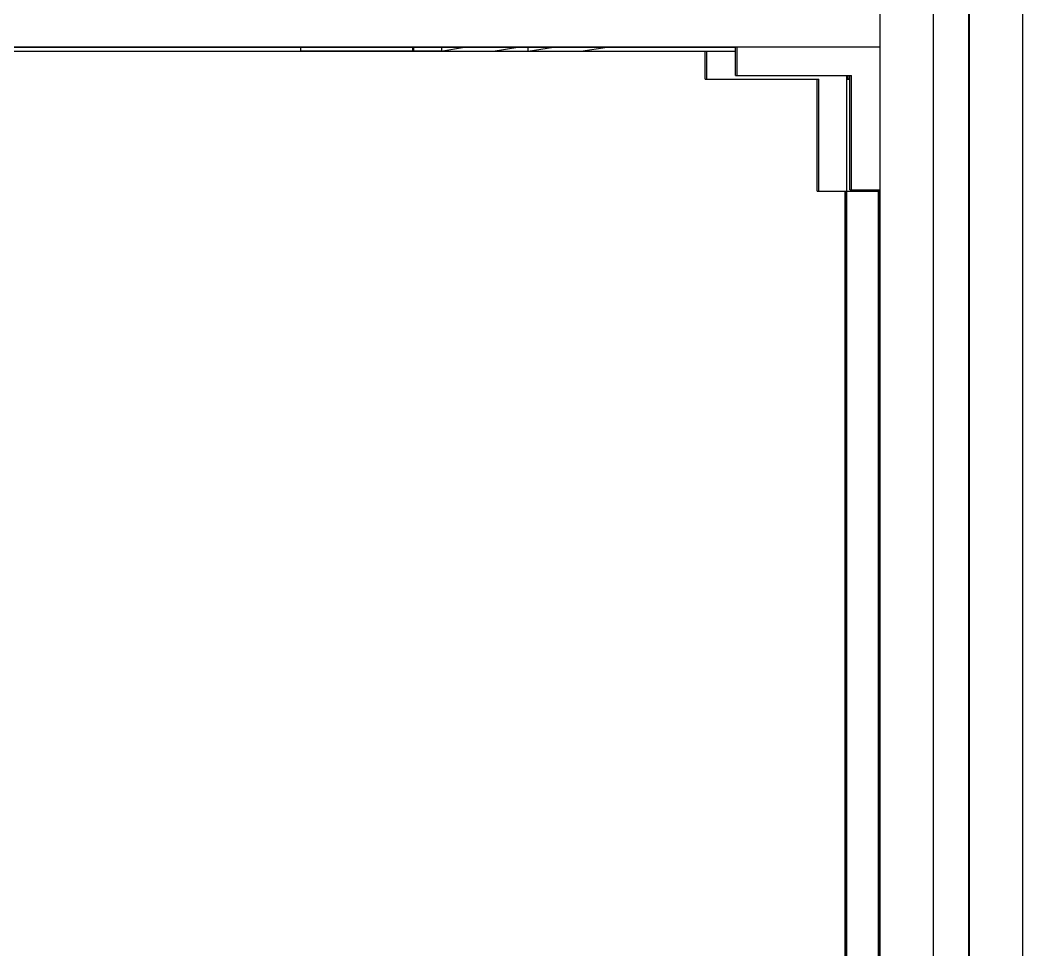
# Model space of a CAD drawing. Header units: millimetres. Extents: x -253 to 256, y -315 to 312.
# Drawn here: x 110.8 to 252.7, y -98.4 to 33.1 of the extents above; entities that cross this region are included whole.
import ezdxf

# ---------------------------------------------------------------- set-up
doc = ezdxf.new("R2010")
doc.units = ezdxf.units.MM
doc.layers.add('VISIBLE', color=7, linetype='Continuous')

msp = doc.modelspace()

# ---------------------------------------------------------------- linework, layer by layer
at = {"layer": 'VISIBLE'}
for p, q in [((232.5, -315.39), (232.5, 312.36)), ((240.08, -315.39), (240.08, 312.36)), ((245.06, -315.29), (245.06, 312.26)), ((245.14, -315.39), (245.14, 312.36)), ((252.72, -315.39), (252.72, 312.36)), ((-232.5, 29.32), (232.5, 29.32)), ((-212.2, 29.3), (212.2, 29.3)), ((-212.15, 29.3), (212.15, 29.3)), ((-212.07, 29.29), (212.07, 29.29)), ((-212.07, 28.72), (212.07, 28.72)), ((-207.9, 28.71), (207.9, 28.71)), ((-207.84, 28.7), (207.84, 28.7)), ((-207.77, 28.69), (207.77, 28.69)), ((150.53, 28.72), (150.53, 29.29)), ((150.53, 28.72), (150.56, 28.73)), ((150.56, 28.73), (150.56, 29.29)), ((150.56, 28.73), (166.41, 28.73)), ((153.47, 29.28), (153.47, 29.29)), ((153.47, 29.28), (153.5, 29.29)), ((153.47, 29.28), (169.62, 29.28)), ((166.41, 28.73), (166.41, 29.28)), ((166.41, 28.73), (166.54, 28.75)), ((166.54, 28.75), (166.54, 29.28)), ((166.54, 28.75), (170.51, 28.75)), ((169.48, 29.26), (169.48, 29.28)), ((169.48, 29.26), (169.62, 29.28)), ((169.48, 29.26), (173.52, 29.26)), ((170.34, 28.72), (173.69, 29.29)), ((170.51, 28.75), (170.51, 29.26)), ((177.77, 28.72), (181.27, 29.29)), ((182.72, 28.72), (182.72, 29.29)), ((182.72, 28.72), (186.32, 29.29)), ((190.15, 28.72), (193.89, 29.29)), ((207.77, 28.69), (207.97, 28.72)), ((207.77, 24.73), (207.77, 28.69)), ((207.97, 24.76), (207.97, 28.72)), ((212.07, 29.29), (212.28, 29.32)), ((212.07, 25.25), (212.07, 29.29)), ((212.28, 25.27), (212.28, 29.32)), ((207.77, 24.73), (207.97, 24.76)), ((207.77, 24.73), (223.6, 24.73)), ((207.97, 24.76), (223.82, 24.76)), ((212.07, 25.25), (212.28, 25.27)), ((212.07, 25.25), (228.23, 25.25)), ((212.28, 25.27), (228.46, 25.27)), ((223.6, 24.73), (223.82, 24.76)), ((223.6, 8.9), (223.6, 24.73)), ((223.82, 8.91), (223.82, 24.76)), ((227.78, -240.34), (227.78, 25.25)), ((227.82, 24.76), (228, 24.78)), ((227.82, 8.91), (227.82, 24.76)), ((227.82, 24.76), (228.23, 24.76)), ((228, 24.78), (228, 25.25)), ((228, 24.78), (228.23, 24.78)), ((228.23, 25.25), (228.46, 25.27)), ((228.23, 9.09), (228.23, 25.25)), ((228.46, 9.1), (228.46, 25.27)), ((223.6, 8.9), (223.82, 8.91)), ((223.6, 8.9), (227.55, 8.9)), ((223.82, 8.91), (232.26, 8.91)), ((227.55, 8.9), (227.82, 8.91)), ((227.55, -219.64), (227.55, 8.9)), ((227.64, -219.72), (227.64, 8.91)), ((227.69, -219.77), (227.69, 8.91)), ((227.82, 8.91), (232.26, 8.91)), ((228.23, 9.09), (228.46, 9.1)), ((228.23, 9.09), (232.26, 9.09)), ((228.46, 9.1), (232.5, 9.1)), ((232.22, 9.09), (232.5, 9.1)), ((232.22, 9.09), (232.22, 9.09)), ((232.22, 9.09), (232.26, 9.09)), ((232.26, -224.19), (232.26, 9.09)), ((232.35, -224.27), (232.35, 9.09)), ((232.41, -224.33), (232.41, 9.09))]:
    msp.add_line(p, q, dxfattribs=at)

doc.saveas('drawing.dxf')
